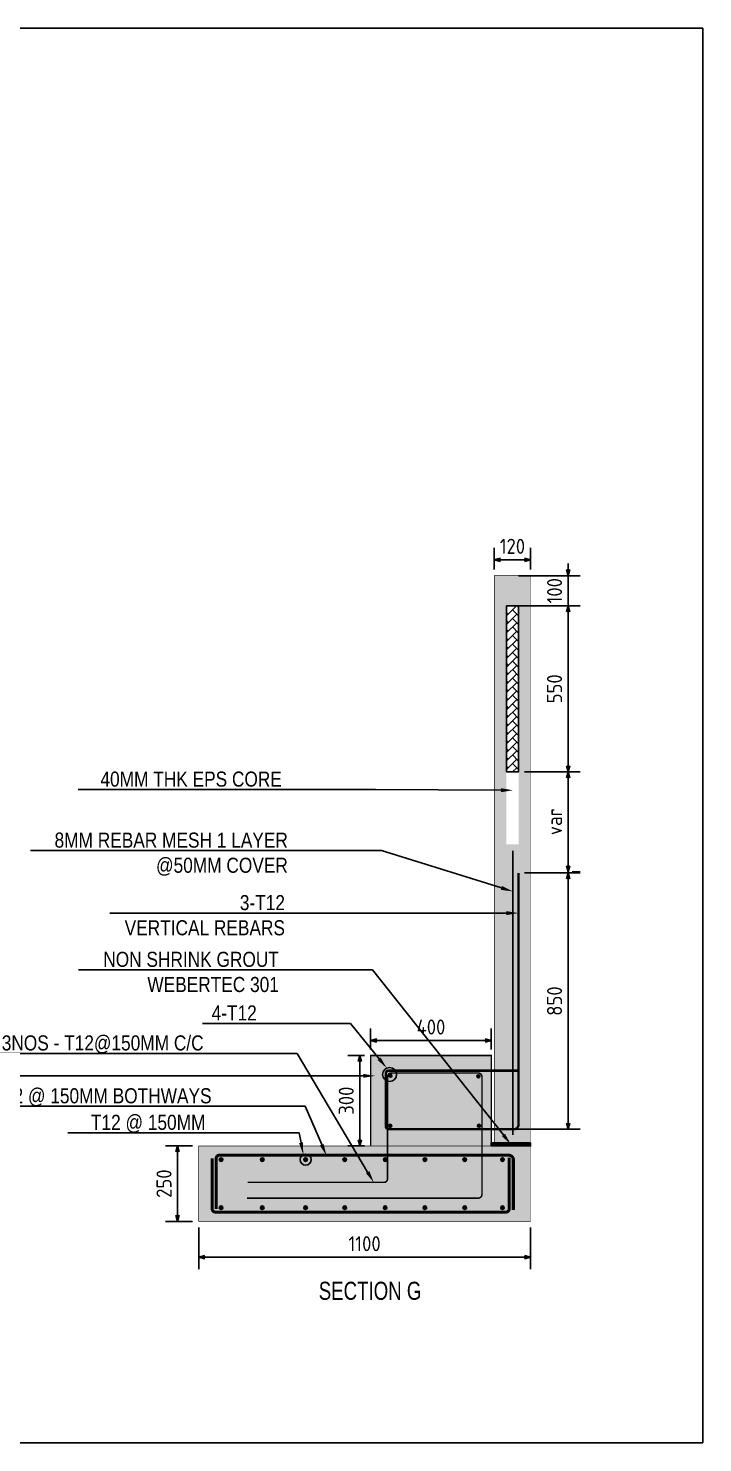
# Model space of a CAD drawing. Header units: centimetres. Extents: x -6122352 to 7132207, y -1694241 to 1947892.
# Drawn here: x 3081259 to 3083495, y -659632 to -654945 of the extents above; entities that cross this region are included whole.
import ezdxf
from ezdxf import colors
from ezdxf.entities.mleader import LeaderData, LeaderLine
from ezdxf.math import Vec2, Vec3

# ---------------------------------------------------------------- set-up
doc = ezdxf.new("R2010")
doc.units = ezdxf.units.CM
doc.header["$MEASUREMENT"] = 0
doc.header["$PDMODE"] = 66
doc.header["$PDSIZE"] = 100
for name, color, linetype in [('0-T1-NEW', 7, 'Continuous'), ('00-MI-DIM', 7, 'Continuous'), ('@MI-TYPE-01', 30, 'Continuous')]:
    doc.layers.add(name, color=color, linetype=linetype)
doc.styles.add('JWC BHQ 3.00', font='swissc.ttf', dxfattribs={"height": 3})
doc.styles.add('JWC STD', font='swissc.ttf', dxfattribs={"width": 0.9})
doc.styles.add('Schueco-BEMSTIL', font='isocpeur.ttf', dxfattribs={"width": 0.9})
doc.dimstyles.new('MI- JWC-TXT-2.5 MM', dxfattribs={"dimscale": 1.5, "dimtxt": 2.5, "dimasz": 1, "dimexe": 2, "dimexo": 1, "dimgap": 1, "dimtad": 1, "dimdec": 0, "dimdsep": 46, "dimtxsty": 'Schueco-BEMSTIL', "dimblk": 'OPEN30', "dimcen": 0, "dimdle": 2, "dimclrd": 140, "dimclre": 8, "dimclrt": 40, "dimadec": 0, "dimazin": 2, "dimtfac": 1, "dimtdec": 0, "dimtix": 1, "dimtmove": 2, "dimatfit": 3, "dimldrblk": 'OPEN', "dimfxl": 2, "dimlwd": -1, "dimlwe": -1, "dimarcsym": 0})

# ---------------------------------------------------------------- blocks, each defined once
blk = doc.blocks.new('_Open30')
at = {"color": 0, "linetype": 'ByBlock', "lineweight": -2}
for p, q in [((-1, 0.27), (0, 0)), ((0, 0), (-1, -0.27)), ((0, 0), (-1, 0))]:
    blk.add_line(p, q, dxfattribs=at)
blk = doc.blocks.new('*D3681')
at = {"color": 8, "ltscale": 20, "transparency": 16777216}
for p, q in [((3082904.5, -657743.9), (3083088.9, -657743.9)), ((3082855.4, -658593.4), (3083088.9, -658593.4))]:
    blk.add_line(p, q, dxfattribs=at)
at = {"color": 140, "ltscale": 20, "transparency": 16777216}
blk.add_line((3083048.9, -657763.9), (3083048.9, -658573.4), dxfattribs=at)
at = {"layer": 'Defpoints', "color": 0, "ltscale": 20, "transparency": 16777216}
for p in [(3082884.5, -657743.9), (3082835.4, -658593.4), (3083048.9, -658593.4)]:
    blk.add_point(p, dxfattribs=at)
at = {"color": 140, "ltscale": 20, "transparency": 16777216, "xscale": 20, "yscale": 20, "zscale": 20}
for p, rotation in [((3083048.9, -657743.9), 89.99992585509492), ((3083048.9, -658593.4), 269.9999258550949)]:
    blk.add_blockref('_Open30', p, dxfattribs=dict(at, rotation=rotation))
at = {"color": 40, "ltscale": 20, "transparency": 16777216, "insert": (3083003.9, -658168.6), "char_height": 50, "attachment_point": 5, "rotation": 89.9999, "style": 'Schueco-BEMSTIL'}
blk.add_mtext('850', dxfattribs=at)
blk = doc.blocks.new('_Open')
at = {"color": 0, "linetype": 'ByBlock', "lineweight": -2}
for p, q in [((-1, 0.2), (0, 0)), ((-1, -0.2), (0, 0)), ((0, 0), (-1, 0))]:
    blk.add_line(p, q, dxfattribs=at)
blk = doc.blocks.new('*D3682')
at = {"color": 8, "ltscale": 20, "transparency": 16777216}
for p, q in [((3081824.3, -658918.7), (3081824.3, -659057.7)), ((3082924.3, -658918.7), (3082924.3, -659057.7))]:
    blk.add_line(p, q, dxfattribs=at)
at = {"color": 140, "ltscale": 20, "transparency": 16777216}
blk.add_line((3082904.3, -659017.7), (3081844.3, -659017.7), dxfattribs=at)
at = {"layer": 'Defpoints', "color": 0, "ltscale": 20, "transparency": 16777216}
for p in [(3081824.3, -658898.7), (3082924.3, -658898.7), (3081824.3, -659017.7)]:
    blk.add_point(p, dxfattribs=at)
at = {"color": 140, "ltscale": 20, "transparency": 16777216, "xscale": 20, "yscale": 20, "zscale": 20}
for p, rotation in [((3081824.3, -659017.7), 179.9999258951156), ((3082924.3, -659017.7), 359.9999258951156)]:
    blk.add_blockref('_Open30', p, dxfattribs=dict(at, rotation=rotation))
at = {"color": 40, "ltscale": 20, "transparency": 16777216, "insert": (3082374.3, -658972.7), "char_height": 50, "attachment_point": 5, "rotation": 359.9999, "style": 'Schueco-BEMSTIL'}
blk.add_mtext('1100', dxfattribs=at)
blk = doc.blocks.new('*D3683')
at = {"color": 8, "ltscale": 20, "transparency": 16777216}
for p, q in [((3081804.3, -658648.7), (3081714.4, -658648.7)), ((3081804.3, -658898.7), (3081714.4, -658898.7))]:
    blk.add_line(p, q, dxfattribs=at)
at = {"color": 140, "ltscale": 20, "transparency": 16777216}
blk.add_line((3081754.4, -658668.7), (3081754.4, -658878.7), dxfattribs=at)
at = {"layer": 'Defpoints', "color": 0, "ltscale": 20, "transparency": 16777216}
for p in [(3081824.3, -658648.7), (3081754.4, -658898.7), (3081824.3, -658898.7)]:
    blk.add_point(p, dxfattribs=at)
at = {"color": 140, "ltscale": 20, "transparency": 16777216, "xscale": 20, "yscale": 20, "zscale": 20}
for p, rotation in [((3081754.4, -658648.7), 89.99992585509492), ((3081754.4, -658898.7), 269.9999258550949)]:
    blk.add_blockref('_Open30', p, dxfattribs=dict(at, rotation=rotation))
at = {"color": 40, "ltscale": 20, "transparency": 16777216, "insert": (3081709.4, -658773.7), "char_height": 50, "attachment_point": 5, "rotation": 89.9999, "style": 'Schueco-BEMSTIL'}
blk.add_mtext('250', dxfattribs=at)
blk = doc.blocks.new('*D3684')
at = {"color": 8, "ltscale": 20, "transparency": 16777216}
for p, q in [((3082374.3, -658348.7), (3082318.4, -658348.7)), ((3082374.3, -658648.7), (3082318.4, -658648.7))]:
    blk.add_line(p, q, dxfattribs=at)
at = {"color": 140, "ltscale": 20, "transparency": 16777216}
blk.add_line((3082358.4, -658368.7), (3082358.4, -658628.7), dxfattribs=at)
at = {"layer": 'Defpoints', "color": 0, "ltscale": 20, "transparency": 16777216}
for p in [(3082394.3, -658348.7), (3082358.4, -658648.7), (3082394.3, -658648.7)]:
    blk.add_point(p, dxfattribs=at)
at = {"color": 140, "ltscale": 20, "transparency": 16777216, "xscale": 20, "yscale": 20, "zscale": 20}
for p, rotation in [((3082358.4, -658348.7), 89.99992585509492), ((3082358.4, -658648.7), 269.9999258550949)]:
    blk.add_blockref('_Open30', p, dxfattribs=dict(at, rotation=rotation))
at = {"color": 40, "ltscale": 20, "transparency": 16777216, "insert": (3082313.4, -658498.7), "char_height": 50, "attachment_point": 5, "rotation": 89.9999, "style": 'Schueco-BEMSTIL'}
blk.add_mtext('300', dxfattribs=at)
blk = doc.blocks.new('*D3685')
at = {"color": 8, "ltscale": 20, "transparency": 16777216}
for p, q in [((3082394.3, -658328.7), (3082394.3, -658259.6)), ((3082794.3, -658328.7), (3082794.3, -658259.6))]:
    blk.add_line(p, q, dxfattribs=at)
at = {"color": 140, "ltscale": 20, "transparency": 16777216}
blk.add_line((3082774.3, -658299.6), (3082414.3, -658299.6), dxfattribs=at)
at = {"layer": 'Defpoints', "color": 0, "ltscale": 20, "transparency": 16777216}
for p in [(3082394.3, -658299.6), (3082394.3, -658348.7), (3082794.3, -658348.7)]:
    blk.add_point(p, dxfattribs=at)
at = {"color": 140, "ltscale": 20, "transparency": 16777216, "xscale": 20, "yscale": 20, "zscale": 20}
for p, rotation in [((3082394.3, -658299.6), 179.9999258951156), ((3082794.3, -658299.6), 359.9999258951156)]:
    blk.add_blockref('_Open30', p, dxfattribs=dict(at, rotation=rotation))
at = {"color": 40, "ltscale": 20, "transparency": 16777216, "insert": (3082594.3, -658254.6), "char_height": 50, "attachment_point": 5, "rotation": 359.9999, "style": 'Schueco-BEMSTIL'}
blk.add_mtext('400', dxfattribs=at)
blk = doc.blocks.new('*D3686')
at = {"color": 8, "ltscale": 20, "transparency": 16777216}
for p, q in [((3082804.3, -656738.7), (3082804.3, -656666.4)), ((3082924.3, -656738.7), (3082924.3, -656666.4))]:
    blk.add_line(p, q, dxfattribs=at)
at = {"color": 140, "ltscale": 20, "transparency": 16777216}
blk.add_line((3082904.3, -656706.4), (3082824.3, -656706.4), dxfattribs=at)
at = {"layer": 'Defpoints', "color": 0, "ltscale": 20, "transparency": 16777216}
for p in [(3082804.3, -656706.4), (3082804.3, -656758.7), (3082924.3, -656758.7)]:
    blk.add_point(p, dxfattribs=at)
at = {"color": 140, "ltscale": 20, "transparency": 16777216, "xscale": 20, "yscale": 20, "zscale": 20}
for p, rotation in [((3082804.3, -656706.4), 179.9999258951156), ((3082924.3, -656706.4), 359.9999258951156)]:
    blk.add_blockref('_Open30', p, dxfattribs=dict(at, rotation=rotation))
at = {"color": 40, "ltscale": 20, "transparency": 16777216, "insert": (3082864.3, -656661.4), "char_height": 50, "attachment_point": 5, "rotation": 359.9999, "style": 'Schueco-BEMSTIL'}
blk.add_mtext('120', dxfattribs=at)
blk = doc.blocks.new('*D3707')
at = {"layer": '@MI-TYPE-01', "color": 8, "transparency": 16777216}
for p, q in [((3082884.3, -656758.7), (3083088.9, -656758.7)), ((3082884.3, -656858.7), (3083088.9, -656858.7))]:
    blk.add_line(p, q, dxfattribs=at)
at = {"layer": '@MI-TYPE-01', "color": 140, "transparency": 16777216}
for p, q in [((3083048.9, -656738.7), (3083048.9, -656718.7)), ((3083048.9, -656758.7), (3083048.9, -656858.7)), ((3083048.9, -656878.7), (3083048.9, -656898.7))]:
    blk.add_line(p, q, dxfattribs=at)
at = {"layer": 'Defpoints', "color": 0, "transparency": 16777216}
for p in [(3082864.3, -656758.7), (3082864.3, -656858.7), (3083048.9, -656858.7)]:
    blk.add_point(p, dxfattribs=at)
at = {"layer": '@MI-TYPE-01', "color": 140, "transparency": 16777216, "xscale": 20, "yscale": 20, "zscale": 20}
for p, rotation in [((3083048.9, -656758.7), 270), ((3083048.9, -656858.7), 90)]:
    blk.add_blockref('_Open30', p, dxfattribs=dict(at, rotation=rotation))
at = {"layer": '@MI-TYPE-01', "color": 40, "transparency": 16777216, "insert": (3083003.9, -656808.7), "char_height": 50, "attachment_point": 5, "rotation": 90, "style": 'Schueco-BEMSTIL'}
blk.add_mtext('100', dxfattribs=at)
blk = doc.blocks.new('*D3711')
at = {"layer": '@MI-TYPE-01', "color": 8, "transparency": 16777216}
for p, q in [((3082884.3, -656858.7), (3083088.9, -656858.7)), ((3082904.6, -657408.7), (3083088.9, -657408.7))]:
    blk.add_line(p, q, dxfattribs=at)
at = {"layer": '@MI-TYPE-01', "color": 140, "transparency": 16777216}
blk.add_line((3083048.9, -656878.7), (3083048.9, -657388.7), dxfattribs=at)
at = {"layer": 'Defpoints', "color": 0, "transparency": 16777216}
for p in [(3082864.3, -656858.7), (3082884.6, -657408.7), (3083048.9, -657408.7)]:
    blk.add_point(p, dxfattribs=at)
at = {"layer": '@MI-TYPE-01', "color": 140, "transparency": 16777216, "xscale": 20, "yscale": 20, "zscale": 20}
for p, rotation in [((3083048.9, -656858.7), 90), ((3083048.9, -657408.7), 270)]:
    blk.add_blockref('_Open30', p, dxfattribs=dict(at, rotation=rotation))
at = {"layer": '@MI-TYPE-01', "color": 40, "transparency": 16777216, "insert": (3083003.9, -657133.7), "char_height": 50, "attachment_point": 5, "rotation": 90, "style": 'Schueco-BEMSTIL'}
blk.add_mtext('550', dxfattribs=at)
blk = doc.blocks.new('*D3719')
at = {"layer": '@MI-TYPE-01', "color": 8, "transparency": 16777216}
for p, q in [((3082904.6, -657408.7), (3083088.9, -657408.7)), ((3083062.7, -657740.1), (3083088.9, -657740.1))]:
    blk.add_line(p, q, dxfattribs=at)
at = {"layer": '@MI-TYPE-01', "color": 140, "transparency": 16777216}
blk.add_line((3083048.9, -657428.7), (3083048.9, -657720.1), dxfattribs=at)
at = {"layer": 'Defpoints', "color": 0, "transparency": 16777216}
for p in [(3082884.6, -657408.7), (3083042.7, -657740.1), (3083048.9, -657740.1)]:
    blk.add_point(p, dxfattribs=at)
at = {"layer": '@MI-TYPE-01', "color": 140, "transparency": 16777216, "xscale": 20, "yscale": 20, "zscale": 20}
for p, rotation in [((3083048.9, -657408.7), 90), ((3083048.9, -657740.1), 270)]:
    blk.add_blockref('_Open30', p, dxfattribs=dict(at, rotation=rotation))
at = {"layer": '@MI-TYPE-01', "color": 40, "transparency": 16777216, "insert": (3083003.9, -657574.4), "char_height": 50, "attachment_point": 5, "rotation": 90, "style": 'Schueco-BEMSTIL'}
blk.add_mtext('var', dxfattribs=at)

msp = doc.modelspace()

# ---------------------------------------------------------------- hatches: boundary and pattern name
at = {"ltscale": 20, "transparency": 33554679}
h = msp.add_hatch(dxfattribs=at)
h.set_pattern_fill('AR-CONC', color=8, scale=10, angle=16.92011335)
h.set_pattern_definition([(50, (3082440.127, -659276.22), (71.726, -6.2753), [7.5, -82.5]), (355, (3082440.13, -659276.22), (-13.875, 75.2192), [6, -66]), (100.4514, (3082446.104, -659276.745), (57.851, 68.944), [6.374, -70.1142]), (46.184, (3082440.13, -659256.22), (106.724, -16.552), [11.25, -123.75]), (96.6356, (3082449.02, -659257.6), (93.4663, 97.4117), [9.561, -105.1714]), (351.184, (3082440.13, -659256.22), (93.4663, 97.4117), [9, -99]), (21, (3082450.127, -659261.22), (59.6907, -40.262), [7.5, -82.5]), (326, (3082450.13, -659261.22), (24.3316, 72.515), [6, -66]), (71.4514, (3082455.1, -659264.58), (84.0223, 32.253), [6.374, -70.1142]), (37.4999, (3082440.127, -659276.222), (1.21603, 33.28938), [0, -65.2, 0, -67, 0, -66.25]), (7.5, (3082440.127, -659276.22), (26.307, 39.44114), [0, -38.2, 0, -63.7, 0, -25.25]), (327.4999, (3082417.827, -659276.222), (53.38224, -2.25556), [0, -25, 0, -78, 0, -103.5]), (317.5, (3082407.827, -659276.22), (58.3186, 10.0104), [0, -32.5, 0, -51.8, 0, -73.5])])
h.paths.add_polyline_path([(3082924.28509, -656758.72589), (3082804.28509, -656758.72573), (3082804.28496, -656858.72573), (3082924.28497, -656858.72589)])
h.paths.add_polyline_path([(3082924.28497, -656858.72589), (3082884.5692, -656858.72584), (3082884.56818, -657648.7249), (3082924.28395, -657648.72495)])
h.paths.add_polyline_path([(3082844.5692, -656858.72578), (3082804.28496, -656858.72573), (3082804.28394, -657648.72479), (3082844.56818, -657648.72484)])
h.paths.add_polyline_path([(3082924.28395, -657648.72495), (3082804.28394, -657648.72479), (3082804.28265, -658648.72573), (3082924.28266, -658648.72589)])
h.paths.add_polyline_path([(3082794.28305, -658348.72572), (3082394.28305, -658348.7252), (3082394.28266, -658648.7252), (3082794.28266, -658648.72572)])
h.paths.add_polyline_path([(3082924.28266, -658648.72589), (3082804.28265, -658648.72573), (3081824.28266, -658648.72446), (3081824.28234, -658898.72446), (3082924.28234, -658898.72589)])
h = msp.add_hatch(dxfattribs=at)
h.set_pattern_fill('AR-HBONE', color=251, scale=5, angle=16.92011335)
h.set_pattern_definition([(44.9999, (3082440.127, -659276.222), (4e-05, 28.28427), [60, -20]), (134.9999, (3082454.27, -659262.08), (4e-05, 28.28427), [60, -20])])
h.paths.add_polyline_path([(3082884.5692, -656858.72584), (3082844.5692, -656858.72578), (3082844.56818, -657408.72307), (3082884.56818, -657408.72312)])
h = msp.add_hatch(color=6, dxfattribs=at)
h.dxf.hatch_style = 1
h.paths.add_polyline_path([(3082464.85851, -658414.42955, 1), (3082455.2914, -658417.33993, 1)])
h = msp.add_hatch(color=6, dxfattribs=at)
h.dxf.hatch_style = 1
h.paths.add_polyline_path([(3082756.33915, -658416.39544, 1), (3082746.77203, -658419.30582, 1)])
h = msp.add_hatch(color=6, dxfattribs=at)
h.dxf.hatch_style = 1
h.paths.add_polyline_path([(3082463.87601, -658580.65847, 1), (3082454.3089, -658583.56885, 1)])
h = msp.add_hatch(color=6, dxfattribs=at)
h.dxf.hatch_style = 1
h.paths.add_polyline_path([(3082758.4702, -658580.49532, 1), (3082748.90309, -658583.4057, 1)])
h = msp.add_hatch(color=2, dxfattribs=at)
h.dxf.hatch_style = 1
h.paths.add_polyline_path([(3081892.95446, -658695.71893, 1), (3081904.435, -658692.22647, 1)])
h = msp.add_hatch(color=2, dxfattribs=at)
h.dxf.hatch_style = 1
h.paths.add_polyline_path([(3082029.32455, -658695.71911, 1), (3082040.80509, -658692.22665, 1)])
h = msp.add_hatch(color=2, dxfattribs=at)
h.dxf.hatch_style = 1
h.paths.add_polyline_path([(3082173.00397, -658695.71929, 1), (3082184.48451, -658692.22684, 1)])
h = msp.add_hatch(color=2, dxfattribs=at)
h.dxf.hatch_style = 1
h.paths.add_polyline_path([(3082302.87686, -658695.71946, 1), (3082314.3574, -658692.227, 1)])
h = msp.add_hatch(color=2, dxfattribs=at)
h.dxf.hatch_style = 1
h.paths.add_polyline_path([(3082436.8105, -658695.71963, 1), (3082448.29104, -658692.22718, 1)])
h = msp.add_hatch(color=2, dxfattribs=at)
h.dxf.hatch_style = 1
h.paths.add_polyline_path([(3082568.30769, -658695.7198, 1), (3082579.78823, -658692.22735, 1)])
h = msp.add_hatch(color=2, dxfattribs=at)
h.dxf.hatch_style = 1
h.paths.add_polyline_path([(3082700.61703, -658695.71998, 1), (3082712.09757, -658692.22752, 1)])
h = msp.add_hatch(color=2, dxfattribs=at)
h.dxf.hatch_style = 1
h.paths.add_polyline_path([(3082825.61703, -658695.72014, 1), (3082837.09757, -658692.22768, 1)])
h = msp.add_hatch(color=2, dxfattribs=at)
h.dxf.hatch_style = 1
h.paths.add_polyline_path([(3081904.69446, -658853.50379, -1), (3081892.69459, -658853.44905, -1)])
h = msp.add_hatch(color=2, dxfattribs=at)
h.dxf.hatch_style = 1
h.paths.add_polyline_path([(3082041.06455, -658853.50397, -1), (3082029.06467, -658853.44922, -1)])
h = msp.add_hatch(color=2, dxfattribs=at)
h.dxf.hatch_style = 1
h.paths.add_polyline_path([(3082184.74397, -658853.50415, -1), (3082172.7441, -658853.44941, -1)])
h = msp.add_hatch(color=2, dxfattribs=at)
h.dxf.hatch_style = 1
h.paths.add_polyline_path([(3082314.61686, -658853.50432, -1), (3082302.61699, -658853.44958, -1)])
h = msp.add_hatch(color=2, dxfattribs=at)
h.dxf.hatch_style = 1
h.paths.add_polyline_path([(3082448.5505, -658853.50449, -1), (3082436.55063, -658853.44975, -1)])
h = msp.add_hatch(color=2, dxfattribs=at)
h.dxf.hatch_style = 1
h.paths.add_polyline_path([(3082580.04769, -658853.50466, -1), (3082568.04782, -658853.44992, -1)])
h = msp.add_hatch(color=2, dxfattribs=at)
h.dxf.hatch_style = 1
h.paths.add_polyline_path([(3082712.35703, -658853.50483, -1), (3082700.35716, -658853.45009, -1)])
h = msp.add_hatch(color=2, dxfattribs=at)
h.dxf.hatch_style = 1
h.paths.add_polyline_path([(3082837.35703, -658853.505, -1), (3082825.35716, -658853.45025, -1)])
at = {"layer": '@MI-TYPE-01', "true_color": 0xafd9aa, "transparency": 33554679}
h = msp.add_hatch(dxfattribs=at)
h.set_pattern_fill('ANSI31', color=9)
h.set_pattern_definition([(45, (0, 0), (-0.0883883476483, 0.0883883476483), [])])
h.paths.add_polyline_path([(3082924.28266, -658638.72589), (3082794.28266, -658638.72589), (3082794.28266, -658648.72572), (3082924.28266, -658648.72572)])

# ---------------------------------------------------------------- linework, layer by layer
at = {"color": 3, "ltscale": 20}
msp.add_lwpolyline([(3076750.99233, -654944.5212), (3083495.13906, -654944.53725), (3083495.133, -659632.33925), (3076750.98627, -659632.32319)], close=True, dxfattribs=at)
at = {"color": 224, "ltscale": 20}
msp.add_lwpolyline([(3082844.5692, -656858.72578), (3082884.5692, -656858.72584), (3082884.56818, -657408.72312), (3082844.56818, -657408.72307)], close=True, dxfattribs=at)
at = {"color": 20, "ltscale": 20, "const_width": 5}
msp.add_lwpolyline([(3082865.95057, -657669.69547), (3082865.94935, -658612.43466)], dxfattribs=at)
at = {"color": 94, "ltscale": 20, "const_width": 8}
msp.add_lwpolyline([(3082880.41788, -658399.27885), (3082454.61842, -658399.2783, 0.414213562), (3082444.6184, -658409.27829), (3082444.61818, -658583.39541, 0.4142135624), (3082454.61817, -658593.39542), (3082869.46952, -658593.39596, 0.4142135624), (3082884.46954, -658578.39598), (3082884.47062, -657743.86231)], format="xyb", dxfattribs=at)
at = {"color": 244, "ltscale": 20, "true_color": 0x991b1e, "const_width": 5}
msp.add_lwpolyline([(3082794.28266, -658648.72572), (3082794.28305, -658348.72572), (3082394.28305, -658348.7252), (3082394.28266, -658648.7252)], dxfattribs=at)
at = {"color": 5, "ltscale": 20, "const_width": 5}
msp.add_lwpolyline([(3081986.95928, -658769.5414), (3082438.32756, -658769.54198, 0.4142135624), (3082450.32758, -658757.542), (3082450.32801, -658419.01832, -0.4142135624), (3082462.32803, -658407.01834), (3082751.23246, -658407.01871, -0.4142135624), (3082763.23244, -658419.01873), (3082763.23194, -658809.74218, -0.4142135624), (3082751.23192, -658821.74216), (3081984.58963, -658821.74117)], format="xyb", dxfattribs=at)
at = {"color": 224, "ltscale": 20, "true_color": 0xaa1568, "const_width": 2}
msp.add_lwpolyline([(3081824.28266, -658648.72446), (3082924.28266, -658648.72589), (3082924.28234, -658898.72589), (3081824.28234, -658898.72446)], close=True, dxfattribs=at)
at = {"color": 8, "ltscale": 20, "const_width": 10}
for points in [[(3081869.17126, -658689.4646), (3081869.17104, -658857.75199, 0.4142135624), (3081879.17103, -658867.752), (3082843.50722, -658867.75325, 0.4142135624), (3082853.50723, -658857.75326), (3082853.50745, -658687.80963)], [(3081882.38075, -658858.08196), (3081882.38097, -658689.79456, -0.4170385163), (3081892.38098, -658679.69708), (3082850.63097, -658679.69832, -0.3784542483), (3082867.33364, -658691.40762), (3082867.33342, -658861.35125)]]:
    msp.add_lwpolyline(points, format="xyb", dxfattribs=at)
at = {"color": 5, "ltscale": 20}
for centre, radius in [((3082457.27848, -658411.83614), 23.14149), ((3082178.74424, -658693.97307), 18.40264)]:
    msp.add_circle(centre, radius, dxfattribs=at)
at = {"color": 10, "ltscale": 20}
for centre, radius in [((3082460.07496, -658415.88474), 5), ((3082751.55559, -658417.85063), 5), ((3082459.09246, -658582.11366), 5), ((3082753.68665, -658581.95051), 5), ((3081898.69473, -658693.9727), 6), ((3082035.06482, -658693.97288), 6), ((3082178.74424, -658693.97307), 6), ((3082308.61713, -658693.97323), 6), ((3082442.55077, -658693.97341), 6), ((3082574.04796, -658693.97358), 6), ((3082706.3573, -658693.97375), 6), ((3082831.3573, -658693.97391), 6), ((3081898.69453, -658853.47642), 6), ((3082035.06461, -658853.4766), 6), ((3082178.74403, -658853.47678), 6), ((3082308.61693, -658853.47695), 6), ((3082442.55056, -658853.47712), 6), ((3082574.04776, -658853.47729), 6), ((3082706.3571, -658853.47746), 6), ((3082831.3571, -658853.47763), 6)]:
    msp.add_circle(centre, radius, dxfattribs=at)
at = {"layer": '0-T1-NEW', "color": 20, "ltscale": 20, "const_width": 2}
msp.add_lwpolyline([(3082924.28266, -658648.72589), (3082924.28509, -656758.72589), (3082804.28509, -656758.72573), (3082804.28265, -658638.72573), (3082924.28266, -658638.72589)], dxfattribs=at)
at = {"layer": '@MI-TYPE-01'}
msp.add_lwpolyline([(3082924.28266, -658638.72589), (3082794.28266, -658638.72589), (3082794.28266, -658648.72572), (3082924.28266, -658648.72572)], close=True, dxfattribs=at)

# ---------------------------------------------------------------- texts
at = {"color": 0, "ltscale": 20, "insert": (3082222.25027, -659098.83287), "char_height": 60, "attachment_point": 1, "rotation": 359.99992592, "style": 'JWC STD'}
msp.add_mtext_dynamic_manual_height_columns('SECTION G', width=1566.7504052, gutter_width=10, heights=[0], dxfattribs=at)

# ---------------------------------------------------------------- dimensions: what is measured, and where the dimension line sits
at = {"color": 0, "ltscale": 20}
for base, p1, p2, angle, picture, middle in [((3082804.28516, -656706.41206), (3082924.28509, -656758.72589), (3082804.28509, -656758.72573), 359.9999259, '*D3686', (3082864.28522, -656661.41214)), ((3082394.28311, -658299.63505), (3082794.28305, -658348.72572), (3082394.28305, -658348.7252), 359.9999259, '*D3685', (3082594.28317, -658254.63531)), ((3082358.44308, -658648.72516), (3082394.28305, -658348.7252), (3082394.28266, -658648.7252), 89.99992586, '*D3684', (3082313.44327, -658498.7251)), ((3081754.38324, -658898.72437), (3081824.28266, -658648.72446), (3081824.28234, -658898.72446), 89.99992586, '*D3683', (3081709.38341, -658773.72432)), ((3081824.28218, -659017.70683), (3082924.28234, -658898.72589), (3081824.28234, -658898.72446), 359.9999259, '*D3682', (3082374.28224, -658972.70754))]:
    dim = msp.add_linear_dim(base=base, p1=p1, p2=p2, angle=angle, dimstyle='MI- JWC-TXT-2.5 MM', dxfattribs=at)
    dim.commit()
    dim.dimension.update_dxf_attribs({"geometry": picture, "text_midpoint": middle})
dim = msp.add_linear_dim(base=(3083048.94575, -658593.39619), p1=(3082884.47062, -657743.86231), p2=(3082835.4273, -658593.39591), angle=89.99992586, dimstyle='MI- JWC-TXT-2.5 MM', dxfattribs=at)
dim.commit()
dim.dimension.update_dxf_attribs({"geometry": '*D3681', "text_midpoint": (3083048.9463, -658168.62929), "dimtype": 160})
at = {"layer": '@MI-TYPE-01'}
for base, p1, p2, picture, middle in [((3083048.9463, -656858.72581), (3082864.28509, -656758.72581), (3082864.28496, -656858.72581), '*D3707', (3083003.9463, -656808.72581)), ((3083048.9463, -657408.72312), (3082864.28496, -656858.72581), (3082884.56818, -657408.72312), '*D3711', (3083003.9463, -657133.72446))]:
    dim = msp.add_linear_dim(base=base, p1=p1, p2=p2, angle=90, dimstyle='MI- JWC-TXT-2.5 MM', dxfattribs=at)
    dim.commit()
    dim.dimension.update_dxf_attribs({"geometry": picture, "text_midpoint": middle})
dim = msp.add_linear_dim(base=(3083048.9463, -657740.13047), p1=(3082884.56818, -657408.72312), p2=(3083042.66578, -657740.13047), angle=90, text='var', dimstyle='MI- JWC-TXT-2.5 MM', dxfattribs=at)
dim.commit()
dim.dimension.update_dxf_attribs({"geometry": '*D3719', "text_midpoint": (3083003.9463, -657574.42679)})

# ---------------------------------------------------------------- leaders
at = {"layer": '00-MI-DIM', "color": 0, "ltscale": 20}
ml = msp.add_multileader_mtext('Standard', dxfattribs=at)
ml.set_content('40MM THK EPS CORE', style='JWC BHQ 3.00')
ml.set_leader_properties()
ml.build(insert=Vec2(0, 0))
ml.multileader.update_dxf_attribs({"text_right_attachment_type": 6, "dogleg_length": 15.44115, "arrow_head_size": 40, "scale": 20})
ctx = ml.context
ctx.base_point, ctx.scale, ctx.char_height, ctx.arrow_head_size, ctx.landing_gap_size, ctx.plane_origin, ctx.plane_x_axis, ctx.plane_y_axis = Vec3(3081530.65864, -657433.5075), 20, 50, 40, 1.8, Vec3(3082569.22083, -657256.19473), Vec3(1, -0.0000012929), Vec3(0.0000012929, 1)
ctx.right_attachment, ctx.text_align_type = 6, 2
notes = []
notes.append((ctx, [(0, (1, 1, 0), (3082410.64651, -657467.90799), (-1, 0.0000012929), 308.82298, [(0, [(3082866.30971, -657469.92536)], 0, [])])]))
ctx.mtext.insert, ctx.mtext.text_direction, ctx.mtext.rotation, ctx.mtext.alignment, ctx.mtext.flow_direction = Vec3(3082100.02361, -657407.90758), Vec3(1, -0.0000012929), 6.2831840143, 3, 5
ml = msp.add_multileader_mtext('Standard', dxfattribs=at)
ml.set_content('8MM REBAR MESH 1 LAYER\\P@50MM COVER', style='JWC BHQ 3.00')
ml.set_leader_properties()
ml.build(insert=Vec2(0, 0))
ml.multileader.update_dxf_attribs({"text_right_attachment_type": 6, "dogleg_length": 15.44115, "arrow_head_size": 40, "scale": 20})
ctx = ml.context
ctx.base_point, ctx.scale, ctx.char_height, ctx.arrow_head_size, ctx.landing_gap_size, ctx.plane_origin, ctx.plane_x_axis, ctx.plane_y_axis = Vec3(3081381.01133, -657639.86844), 20, 50, 40, 1.8, Vec3(3082569.22056, -657465.39758), Vec3(1, -0.0000012929), Vec3(0.0000012929, 1)
ctx.right_attachment, ctx.text_align_type = 6, 2
notes.append((ctx, [(0, (1, 1, 0), (3082430.44726, -657670.11331), (-1, 0.0000012929), 308.82298, [(0, [(3082865.9504, -657805.42774)], 0, [])])]))
ctx.mtext.insert, ctx.mtext.text_direction, ctx.mtext.rotation, ctx.mtext.alignment, ctx.mtext.flow_direction = Vec3(3082119.82436, -657610.11291), Vec3(1, -0.0000012929), 6.2831840143, 3, 5
ml = msp.add_multileader_mtext('Standard', dxfattribs=at)
ml.set_content('3-T12 \\PVERTICAL REBARS', style='JWC BHQ 3.00')
ml.set_leader_properties()
ml.build(insert=Vec2(0, 0))
ml.multileader.update_dxf_attribs({"text_right_attachment_type": 6, "dogleg_length": 15.44115, "arrow_head_size": 40, "scale": 20})
ctx = ml.context
ctx.base_point, ctx.scale, ctx.char_height, ctx.arrow_head_size, ctx.landing_gap_size, ctx.plane_origin, ctx.plane_x_axis, ctx.plane_y_axis = Vec3(3081617.96327, -657842.91558), 20, 50, 40, 1.8, Vec3(3082569.22032, -657650.68373), Vec3(1, -0.0000012929), Vec3(0.0000012929, 1)
ctx.right_attachment, ctx.text_align_type = 6, 2
notes.append((ctx, [(0, (1, 1, 0), (3082420.90569, -657877.31597), (-1, 0.0000012929), 308.82298, [(0, [(3082884.47045, -657877.04881)], 0, [])])]))
ctx.mtext.insert, ctx.mtext.text_direction, ctx.mtext.rotation, ctx.mtext.alignment, ctx.mtext.flow_direction = Vec3(3082110.28278, -657817.31557), Vec3(1, -0.0000012929), 6.2831840143, 3, 5
ml = msp.add_multileader_mtext('Standard', dxfattribs=at)
ml.set_content('NON SHRINK GROUT\\PWEBERTEC 301', style='JWC BHQ 3.00')
ml.set_leader_properties()
ml.build(insert=Vec2(0, 0))
ml.multileader.update_dxf_attribs({"text_right_attachment_type": 6, "dogleg_length": 15.44115, "arrow_head_size": 40, "scale": 20})
ctx = ml.context
ctx.base_point, ctx.scale, ctx.char_height, ctx.arrow_head_size, ctx.landing_gap_size, ctx.plane_origin, ctx.plane_x_axis, ctx.plane_y_axis = Vec3(3081553.99862, -658030.90677), 20, 50, 40, 1.8, Vec3(3082569.22, -657898.30864), Vec3(1, -0.0000012929), Vec3(0.0000012929, 1)
ctx.right_attachment, ctx.text_align_type = 6, 2
notes.append((ctx, [(0, (1, 1, 0), (3082400.80468, -658065.30722), (-1, 0.0000012929), 308.82298, [(0, [(3082859.28266, -658643.7258)], 0, [])])]))
ctx.mtext.insert, ctx.mtext.text_direction, ctx.mtext.rotation, ctx.mtext.alignment, ctx.mtext.flow_direction = Vec3(3082090.18177, -658005.30682), Vec3(1, -0.0000012929), 6.2831840143, 3, 5
ml = msp.add_multileader_mtext('Standard', dxfattribs=at)
ml.set_content('4-T12', style='JWC BHQ 3.00')
ml.set_leader_properties()
ml.build(insert=Vec2(0, 0))
ml.multileader.update_dxf_attribs({"text_right_attachment_type": 6, "dogleg_length": 15.44115, "arrow_head_size": 40, "scale": 20})
ctx = ml.context
ctx.base_point, ctx.scale, ctx.char_height, ctx.arrow_head_size, ctx.landing_gap_size, ctx.plane_origin, ctx.plane_x_axis, ctx.plane_y_axis = Vec3(3081866.66809, -658207.97046), 20, 50, 40, 1.8, Vec3(3082569.21979, -658056.6606), Vec3(1, -0.0000012929), Vec3(0.0000012929, 1)
ctx.right_attachment, ctx.text_align_type = 6, 2
notes.append((ctx, [(0, (1, 1, 0), (3082327.40272, -658242.97105), (-1, 0.0000012929), 308.82298, [(0, [(3082447.6424, -658390.79631)], 0, [])])]))
ctx.mtext.insert, ctx.mtext.text_direction, ctx.mtext.rotation, ctx.mtext.alignment, ctx.mtext.flow_direction = Vec3(3082016.77981, -658182.97065), Vec3(1, -0.0000012929), 6.2831840143, 3, 5
ml = msp.add_multileader_mtext('Standard', dxfattribs=at)
ml.set_content('3NOS - T12@150MM C/C ', style='JWC BHQ 3.00')
ml.set_leader_properties()
ml.build(insert=Vec2(0, 0))
ml.multileader.update_dxf_attribs({"text_right_attachment_type": 6, "dogleg_length": 15.44115, "arrow_head_size": 40, "scale": 20})
ctx = ml.context
ctx.base_point, ctx.scale, ctx.char_height, ctx.arrow_head_size, ctx.landing_gap_size, ctx.plane_origin, ctx.plane_x_axis, ctx.plane_y_axis = Vec3(3081171.3843, -658312.04794), 20, 50, 40, 1.8, Vec3(3082290.19733, -658119.90521), Vec3(1, -0.0000012929), Vec3(0.0000012929, 1)
ctx.right_attachment, ctx.text_align_type = 6, 2
notes.append((ctx, [(0, (1, 1, 0), (3082151.24231, -658342.29271), (-1, 0.0000012929), 308.82298, [(0, [(3082404.78434, -658769.84708)], 0, [])])]))
ctx.mtext.insert, ctx.mtext.text_direction, ctx.mtext.rotation, ctx.mtext.alignment, ctx.mtext.flow_direction = Vec3(3081840.61941, -658282.29231), Vec3(1, -0.0000012929), 6.2831840143, 3, 5
ml = msp.add_multileader_mtext('Standard', dxfattribs=at)
ml.set_content('CAST-IN-PLACE (WET) \\PCONNECTION BETWEEN \\PPRECAST WALL PANEL \\PAND RC FOOTING.', style='JWC BHQ 3.00')
ml.set_leader_properties()
ml.build(insert=Vec2(0, 0))
ml.multileader.update_dxf_attribs({"text_right_attachment_type": 6, "dogleg_length": 15.44115, "arrow_head_size": 40, "scale": 20})
ctx = ml.context
ctx.base_point, ctx.scale, ctx.char_height, ctx.arrow_head_size, ctx.landing_gap_size, ctx.plane_origin = Vec3(3080409.65665, -658382.08061), 20, 50, 40, 1.8, Vec3(3079827.82331, -658382.08061)
ctx.right_attachment = 6
notes.append((ctx, [(1, (1, 1, 0), (3081042.91858, -658416.47996), (-1, 0), 15.44115, [(0, [(3079827.82331, -658382.08061)], 0, []), (1, [(3082409.73653, -658416.47996)], 0, [])])]))
ctx.mtext.insert, ctx.mtext.flow_direction = Vec3(3080411.45665, -658356.47996), 5
ml = msp.add_multileader_mtext('Standard', dxfattribs=at)
ml.set_content('T12 @ 150MM BOTHWAYS ', style='JWC BHQ 3.00')
ml.set_leader_properties()
ml.build(insert=Vec2(0, 0))
ml.multileader.update_dxf_attribs({"text_right_attachment_type": 6, "dogleg_length": 15.44115, "arrow_head_size": 40, "scale": 20})
ctx = ml.context
ctx.base_point, ctx.scale, ctx.char_height, ctx.arrow_head_size, ctx.landing_gap_size, ctx.plane_origin, ctx.plane_x_axis, ctx.plane_y_axis = Vec3(3081152.93941, -658487.2219), 20, 50, 40, 1.8, Vec3(3082284.32445, -658223.9221), Vec3(1, -0.0000012929), Vec3(0.0000012929, 1)
ctx.right_attachment, ctx.text_align_type = 6, 2
notes.append((ctx, [(0, (1, 1, 0), (3082177.63508, -658517.46674), (-1, 0.0000012929), 308.82298, [(0, [(3082248.0898, -658681.23384)], 0, [])])]))
ctx.mtext.insert, ctx.mtext.text_direction, ctx.mtext.rotation, ctx.mtext.alignment, ctx.mtext.flow_direction = Vec3(3081867.01217, -658457.46633), Vec3(1, -0.0000012929), 6.2831840143, 3, 5
ml = msp.add_multileader_mtext('Standard', dxfattribs=at)
ml.set_content('T12 @ 150MM ', style='JWC BHQ 3.00')
ml.set_leader_properties()
ml.build(insert=Vec2(0, 0))
ml.multileader.update_dxf_attribs({"text_right_attachment_type": 6, "dogleg_length": 15.44115, "arrow_head_size": 40, "scale": 20})
ctx = ml.context
ctx.base_point, ctx.scale, ctx.char_height, ctx.arrow_head_size, ctx.landing_gap_size, ctx.plane_origin, ctx.plane_x_axis, ctx.plane_y_axis = Vec3(3081454.75428, -658575.24414), 20, 50, 40, 1.8, Vec3(3082284.32432, -658328.64494), Vec3(1, -0.0000012929), Vec3(0.0000012929, 1)
ctx.right_attachment, ctx.text_align_type = 6, 2
notes.append((ctx, [(0, (1, 1, 0), (3082157.33956, -658605.48855), (-1, 0.0000012929), 308.82298, [(0, [(3082171.01637, -658677.27165)], 0, [])])]))
ctx.mtext.insert, ctx.mtext.text_direction, ctx.mtext.rotation, ctx.mtext.alignment, ctx.mtext.flow_direction = Vec3(3081846.71665, -658545.48815), Vec3(1, -0.0000012929), 6.2831840143, 3, 5
for ctx, leaders in notes:
    for number, flags, end, landing, length, lines in leaders:
        leader = LeaderData()
        leader.index, (leader.has_last_leader_line, leader.has_dogleg_vector, leader.attachment_direction) = number, flags
        leader.last_leader_point, leader.dogleg_vector, leader.dogleg_length = Vec3(end), Vec3(landing), length
        for number, points, colour, breaks in lines:
            line = LeaderLine()
            line.index, line.vertices, line.color, line.breaks = number, Vec3.list(points), colors.encode_raw_color(colour), breaks
            leader.lines.append(line)
        ctx.leaders.append(leader)

doc.saveas('drawing.dxf')
